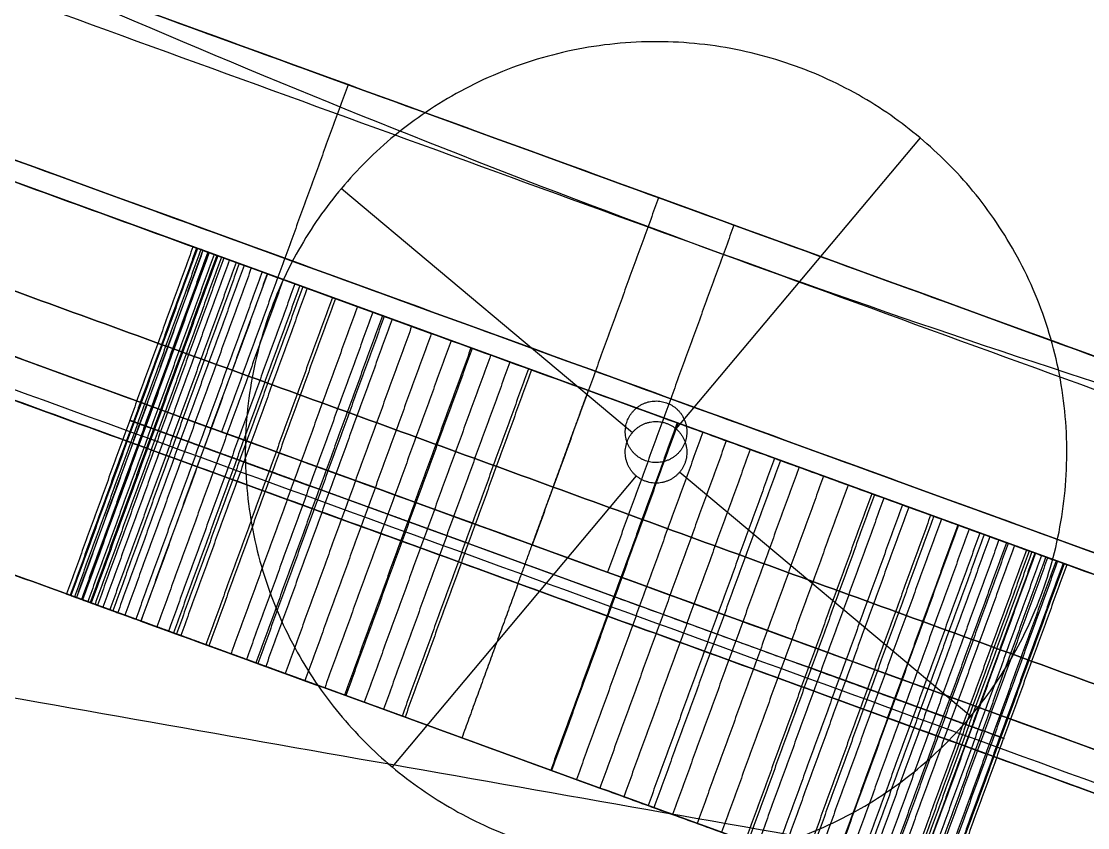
# Model space of a CAD drawing. Header units: millimetres. Extents: x -610 to 610, y -610 to 610.
# Drawn here: x -220.7 to -168.8, y -540.8 to -501.5 of the extents above; entities that cross this region are included whole.
import ezdxf

# ---------------------------------------------------------------- set-up
doc = ezdxf.new("R2010")
doc.units = ezdxf.units.MM
doc.layers.add('base', color=7, linetype='Continuous', true_color=0xffecbc)

msp = doc.modelspace()

# ---------------------------------------------------------------- linework, layer by layer
at = {"layer": 'base'}
for p, q in [((-87.926, -557.782, 106.313), (-298.294, -481.214, 106.313)), ((-79.799, -579.895, 106.313), (-318.734, -492.93, 106.313)), ((-176.957, -507.185, -13.034), (-188.848, -521.356, -13.034)), ((-176.957, -507.185, -31.034), (-188.848, -521.356, -31.034)), ((-191.932, -509.285, 244.966), (-191.932, -509.285, 200.827)), ((-191.932, -509.285, 41.798), (-191.932, -509.285, 0.966)), ((-205.133, -509.65, -13.034), (-190.962, -521.541, -13.034)), ((-205.133, -509.65, -31.034), (-190.962, -521.541, -31.034)), ((-193.11, -519.498, 26.998), (-193.11, -519.498, 125.45)), ((-193.11, -519.498, 176.879), (-193.11, -519.498, 185.627)), ((-190.777, -523.655, -13.034), (-202.668, -537.826, -13.034)), ((-190.777, -523.655, -31.034), (-202.668, -537.826, -31.034)), ((-188.663, -523.47, -13.034), (-174.492, -535.361, -13.034)), ((-188.663, -523.47, -31.034), (-174.492, -535.361, -31.034)), ((-198.088, -526.199, 244.966), (-198.088, -526.199, 200.827)), ((-198.088, -526.199, 41.798), (-198.088, -526.199, 0.966)), ((-195.086, -529.42, 200.827), (-195.086, -529.42, 185.627)), ((-195.086, -529.42, 26.998), (-195.086, -529.42, 11.798)), ((-199.266, -536.412, 11.798), (-199.266, -536.412, 125.45)), ((-199.266, -536.412, 176.879), (-199.266, -536.412, 200.827))]:
    msp.add_line(p, q, dxfattribs=at)
for centre, radius in [((0, 0, 249.466), 610), ((0, 0, 250.466), 610), ((0, 0, 243.455), 607.51), ((0, 0, 256.476), 607.51), ((0, 0, 240.966), 601.5), ((0, 0, 258.966), 601.5)]:
    msp.add_circle(centre, radius, dxfattribs=at)
at = {"layer": 'base', "extrusion": (0, 0, -1)}
for centre, radius in [((0, 0, 3.534), 610), ((0, 0, 4.534), 610), ((0, 0, -2.476), 607.51), ((0, 0, 10.545), 607.51), ((0, 0, -4.966), 601.5), ((0, 0, 13.034), 601.5)]:
    msp.add_circle(centre, radius, dxfattribs=at)
at = {"layer": 'base'}
for points, weights, degree, knots in [([(-495.198, -356.201, -4.034), (-851.399, 138.996, -4.034), (-356.201, 495.198, -4.034), (138.996, 851.399, -4.034), (495.198, 356.201, -4.034), (851.399, -138.996, -4.034), (356.201, -495.198, -4.034), (-138.996, -851.399, -4.034), (-495.198, -356.201, -4.034)], [1, 0.707106781187, 1, 0.707106781187, 1, 0.707106781187, 1, 0.707106781187, 1], 2, [0, 0, 0, 958.185759, 958.185759, 1916.371519, 1916.371519, 2874.557278, 2874.557278, 3832.743037, 3832.743037, 3832.743037]), ([(-610, 0, 249.966), (-610, -610, 249.966), (0, -610, 249.966), (610, -610, 249.966), (610, 0, 249.966), (610, 610, 249.966), (0, 610, 249.966), (-610, 610, 249.966), (-610, 0, 249.966)], [1, 0.707106781187, 1, 0.707106781187, 1, 0.707106781187, 1, 0.707106781187, 1], 2, [0, 0, 0, 958.185759, 958.185759, 1916.371519, 1916.371519, 2874.557278, 2874.557278, 3832.743037, 3832.743037, 3832.743037]), ([(32.649, -544.756, 240.966), (-510.363, -577.301, 240.966), (-544.649, -34.396, 240.966), (-578.935, 508.509, 240.966), (-36.142, 544.535, 240.966), (506.65, 580.562, 240.966), (544.417, 37.888, 240.966), (582.184, -504.785, 240.966), (39.634, -544.292, 240.966)], [1, 0.708239625255, 1, 0.708239625255, 1, 0.708239625255, 1, 0.708239625255, 1], 2, [654.018286, 654.018286, 654.018286, 1509.504571, 1509.504571, 2364.990855, 2364.990855, 3220.47714, 3220.47714, 4075.963425, 4075.963425, 4075.963425]), ([(32.649, -544.756, 244.966), (-510.363, -577.301, 244.966), (-544.649, -34.396, 244.966), (-578.935, 508.509, 244.966), (-36.142, 544.535, 244.966), (506.65, 580.562, 244.966), (544.417, 37.888, 244.966), (582.184, -504.785, 244.966), (39.634, -544.292, 244.966)], [1, 0.708239625255, 1, 0.708239625255, 1, 0.708239625255, 1, 0.708239625255, 1], 2, [654.018286, 654.018286, 654.018286, 1509.504571, 1509.504571, 2364.990855, 2364.990855, 3220.47714, 3220.47714, 4075.963425, 4075.963425, 4075.963425]), ([(32.649, -544.756, 242.966), (-510.363, -577.301, 242.966), (-544.649, -34.396, 242.966), (-578.935, 508.509, 242.966), (-36.142, 544.535, 242.966), (506.65, 580.562, 242.966), (544.417, 37.888, 242.966), (582.184, -504.785, 242.966), (39.634, -544.292, 242.966)], [1, 0.708239625255, 1, 0.708239625255, 1, 0.708239625255, 1, 0.708239625255, 1], 2, [654.018286, 654.018286, 654.018286, 1509.504571, 1509.504571, 2364.990855, 2364.990855, 3220.47714, 3220.47714, 4075.963425, 4075.963425, 4075.963425]), ([(-176.957, -507.185, -13.034), (-161.636, -520.04, -13.034), (-174.492, -535.361, -13.034), (-187.347, -550.682, -13.034), (-202.668, -537.826, -13.034), (-217.989, -524.971, -13.034), (-205.133, -509.65, -13.034), (-192.278, -494.329, -13.034), (-176.957, -507.185, -13.034)], [1, 0.707106781187, 1, 0.707106781187, 1, 0.707106781187, 1, 0.707106781187, 1], 2, [0, 0, 0, 31.415927, 31.415927, 62.831853, 62.831853, 94.24778, 94.24778, 125.663706, 125.663706, 125.663706]), ([(-176.957, -507.185, -31.034), (-161.636, -520.04, -31.034), (-174.492, -535.361, -31.034), (-187.347, -550.682, -31.034), (-202.668, -537.826, -31.034), (-217.989, -524.971, -31.034), (-205.133, -509.65, -31.034), (-192.278, -494.329, -31.034), (-176.957, -507.185, -31.034)], [1, 0.707106781187, 1, 0.707106781187, 1, 0.707106781187, 1, 0.707106781187, 1], 2, [0, 0, 0, 31.415927, 31.415927, 62.831853, 62.831853, 94.24778, 94.24778, 125.663706, 125.663706, 125.663706]), ([(-176.957, -507.185, -22.034), (-161.636, -520.04, -22.034), (-174.492, -535.361, -22.034), (-187.347, -550.682, -22.034), (-202.668, -537.826, -22.034), (-217.989, -524.971, -22.034), (-205.133, -509.65, -22.034), (-192.278, -494.329, -22.034), (-176.957, -507.185, -22.034)], [1, 0.707106781187, 1, 0.707106781187, 1, 0.707106781187, 1, 0.707106781187, 1], 2, [0, 0, 0, 31.415927, 31.415927, 62.831853, 62.831853, 94.24778, 94.24778, 125.663706, 125.663706, 125.663706]), ([(-195.879, -518.49, 123.544), (-195.927, -518.472, 123.529), (-195.975, -518.455, 123.514), (-196.023, -518.437, 123.5), (-196.322, -518.329, 123.412), (-196.624, -518.218, 123.34), (-196.929, -518.107, 123.284), (-197.239, -517.995, 123.226), (-197.552, -517.881, 123.185), (-197.866, -517.767, 123.159), (-198.185, -517.651, 123.132), (-198.505, -517.534, 123.122), (-198.825, -517.418, 123.128), (-199.147, -517.3, 123.134), (-199.47, -517.183, 123.155), (-199.791, -517.066, 123.192), (-200.114, -516.948, 123.228), (-200.436, -516.831, 123.28), (-200.755, -516.715, 123.345), (-201.077, -516.598, 123.411), (-201.397, -516.482, 123.491), (-201.713, -516.366, 123.584), (-202.033, -516.25, 123.678), (-202.35, -516.134, 123.786), (-202.663, -516.021, 123.905), (-202.981, -515.905, 124.027), (-203.294, -515.791, 124.162), (-203.602, -515.679, 124.308), (-204.234, -515.449, 124.608), (-204.844, -515.227, 124.959), (-205.428, -515.014, 125.354), (-206.034, -514.794, 125.764), (-206.611, -514.584, 126.222), (-207.154, -514.386, 126.721), (-207.72, -514.18, 127.243), (-208.248, -513.988, 127.81), (-208.734, -513.811, 128.416), (-209.24, -513.627, 129.048), (-209.699, -513.46, 129.723), (-210.106, -513.312, 130.432), (-210.53, -513.157, 131.173), (-210.898, -513.023, 131.951), (-211.205, -512.911, 132.754), (-211.365, -512.853, 133.171), (-211.508, -512.801, 133.595), (-211.635, -512.755, 134.025), (-211.765, -512.708, 134.466), (-211.879, -512.666, 134.912), (-211.975, -512.631, 135.363), (-212.176, -512.558, 136.305), (-212.303, -512.512, 137.264), (-212.36, -512.491, 138.227), (-212.435, -512.464, 139.47), (-211.93, -512.648, 140.593), (-210.973, -512.996, 141.31)], [1, 1, 1, 1, 1, 1, 1, 1, 1, 1, 1, 1, 1, 1, 1, 1, 1, 1, 1, 1, 1, 1, 1, 1, 1, 1, 1, 1, 1, 1, 1, 1, 1, 1, 1, 1, 1, 1, 1, 1, 1, 1, 1, 1, 1, 1, 1, 1, 1, 1, 1, 1, 0.915105733995, 0.915105733995, 1], 3, [-2362.55134, -2362.55134, -2362.55134, -2362.55134, -2362.391224, -2362.391224, -2362.391224, -2361.402612, -2361.402612, -2361.402612, -2360.398079, -2360.398079, -2360.398079, -2359.376892, -2359.376892, -2359.376892, -2358.346149, -2358.346149, -2358.346149, -2357.308945, -2357.308945, -2357.308945, -2356.261251, -2356.261251, -2356.261251, -2355.199976, -2355.199976, -2355.199976, -2354.122747, -2354.122747, -2354.122747, -2351.913383, -2351.913383, -2351.913383, -2349.621842, -2349.621842, -2349.621842, -2347.232754, -2347.232754, -2347.232754, -2344.740477, -2344.740477, -2344.740477, -2342.137522, -2342.137522, -2342.137522, -2340.786995, -2340.786995, -2340.786995, -2339.400182, -2339.400182, -2339.400182, -2336.503811, -2336.503811, -2336.503811, -2332.932579, -2332.932579, -2332.932579, -2332.932579]), ([(-188.403, -522.019, -13.034), (-187.89, -520.609, -13.034), (-189.299, -520.096, -13.034), (-190.709, -519.583, -13.034), (-191.222, -520.992, -13.034), (-191.735, -522.402, -13.034), (-190.326, -522.915, -13.034), (-188.916, -523.428, -13.034), (-188.403, -522.019, -13.034)], [1, 0.707106781187, 1, 0.707106781187, 1, 0.707106781187, 1, 0.707106781187, 1], 2, [3917.566039, 3917.566039, 3917.566039, 3919.922234, 3919.922234, 3922.278428, 3922.278428, 3924.634622, 3924.634622, 3926.990817, 3926.990817, 3926.990817]), ([(-188.403, -522.019, 0.966), (-187.89, -520.609, 0.966), (-189.299, -520.096, 0.966), (-190.709, -519.583, 0.966), (-191.222, -520.992, 0.966), (-191.735, -522.402, 0.966), (-190.326, -522.915, 0.966), (-188.916, -523.428, 0.966), (-188.403, -522.019, 0.966)], [1, 0.707106781187, 1, 0.707106781187, 1, 0.707106781187, 1, 0.707106781187, 1], 2, [3917.566039, 3917.566039, 3917.566039, 3919.922234, 3919.922234, 3922.278428, 3922.278428, 3924.634622, 3924.634622, 3926.990817, 3926.990817, 3926.990817]), ([(-188.403, -522.019, -4.034), (-187.89, -520.609, -4.034), (-189.299, -520.096, -4.034), (-190.709, -519.583, -4.034), (-191.222, -520.992, -4.034), (-191.735, -522.402, -4.034), (-190.326, -522.915, -4.034), (-188.916, -523.428, -4.034), (-188.403, -522.019, -4.034)], [1, 0.707106781187, 1, 0.707106781187, 1, 0.707106781187, 1, 0.707106781187, 1], 2, [3917.566039, 3917.566039, 3917.566039, 3919.922234, 3919.922234, 3922.278428, 3922.278428, 3924.634622, 3924.634622, 3926.990817, 3926.990817, 3926.990817]), ([(-198.957, -526.947, 123.544), (-199.005, -526.93, 123.529), (-199.053, -526.912, 123.514), (-199.101, -526.894, 123.5), (-199.4, -526.786, 123.412), (-199.703, -526.676, 123.34), (-200.008, -526.565, 123.284), (-200.318, -526.452, 123.226), (-200.63, -526.338, 123.185), (-200.944, -526.224, 123.159), (-201.263, -526.108, 123.132), (-201.583, -525.991, 123.122), (-201.903, -525.875, 123.128), (-202.226, -525.757, 123.134), (-202.548, -525.64, 123.155), (-202.869, -525.523, 123.192), (-203.192, -525.406, 123.228), (-203.514, -525.289, 123.28), (-203.833, -525.172, 123.345), (-204.155, -525.055, 123.411), (-204.475, -524.939, 123.491), (-204.791, -524.824, 123.584), (-205.112, -524.707, 123.678), (-205.428, -524.592, 123.786), (-205.741, -524.478, 123.905), (-206.059, -524.362, 124.027), (-206.372, -524.248, 124.162), (-206.68, -524.136, 124.308), (-207.312, -523.906, 124.608), (-207.922, -523.684, 124.959), (-208.507, -523.471, 125.354), (-209.112, -523.251, 125.764), (-209.689, -523.041, 126.222), (-210.232, -522.843, 126.721), (-210.798, -522.637, 127.243), (-211.326, -522.445, 127.81), (-211.812, -522.268, 128.416), (-212.318, -522.084, 129.048), (-212.777, -521.917, 129.723), (-213.184, -521.769, 130.432), (-213.609, -521.614, 131.173), (-213.976, -521.48, 131.951), (-214.284, -521.369, 132.754), (-214.443, -521.311, 133.171), (-214.586, -521.258, 133.595), (-214.713, -521.212, 134.025), (-214.844, -521.165, 134.466), (-214.957, -521.124, 134.912), (-215.053, -521.089, 135.363), (-215.254, -521.015, 136.305), (-215.381, -520.969, 137.264), (-215.439, -520.948, 138.227), (-215.513, -520.921, 139.47), (-215.008, -521.105, 140.593), (-214.052, -521.453, 141.31)], [1, 1, 1, 1, 1, 1, 1, 1, 1, 1, 1, 1, 1, 1, 1, 1, 1, 1, 1, 1, 1, 1, 1, 1, 1, 1, 1, 1, 1, 1, 1, 1, 1, 1, 1, 1, 1, 1, 1, 1, 1, 1, 1, 1, 1, 1, 1, 1, 1, 1, 1, 1, 0.915105733995, 0.915105733995, 1], 3, [-2362.55134, -2362.55134, -2362.55134, -2362.55134, -2362.391224, -2362.391224, -2362.391224, -2361.402612, -2361.402612, -2361.402612, -2360.398079, -2360.398079, -2360.398079, -2359.376892, -2359.376892, -2359.376892, -2358.346149, -2358.346149, -2358.346149, -2357.308945, -2357.308945, -2357.308945, -2356.261251, -2356.261251, -2356.261251, -2355.199976, -2355.199976, -2355.199976, -2354.122747, -2354.122747, -2354.122747, -2351.913383, -2351.913383, -2351.913383, -2349.621842, -2349.621842, -2349.621842, -2347.232754, -2347.232754, -2347.232754, -2344.740477, -2344.740477, -2344.740477, -2342.137522, -2342.137522, -2342.137522, -2340.786995, -2340.786995, -2340.786995, -2339.400182, -2339.400182, -2339.400182, -2336.503811, -2336.503811, -2336.503811, -2332.932579, -2332.932579, -2332.932579, -2332.932579]), ([(-188.848, -521.356, -13.034), (-189.997, -520.392, -13.034), (-190.962, -521.541, -13.034), (-191.926, -522.69, -13.034), (-190.777, -523.655, -13.034), (-189.628, -524.619, -13.034), (-188.663, -523.47, -13.034), (-187.699, -522.321, -13.034), (-188.848, -521.356, -13.034)], [1, 0.707106781187, 1, 0.707106781187, 1, 0.707106781187, 1, 0.707106781187, 1], 2, [125.663706, 125.663706, 125.663706, 128.019901, 128.019901, 130.376095, 130.376095, 132.73229, 132.73229, 135.088484, 135.088484, 135.088484]), ([(-188.848, -521.356, -31.034), (-189.997, -520.392, -31.034), (-190.962, -521.541, -31.034), (-191.926, -522.69, -31.034), (-190.777, -523.655, -31.034), (-189.628, -524.619, -31.034), (-188.663, -523.47, -31.034), (-187.699, -522.321, -31.034), (-188.848, -521.356, -31.034)], [1, 0.707106781187, 1, 0.707106781187, 1, 0.707106781187, 1, 0.707106781187, 1], 2, [125.663706, 125.663706, 125.663706, 128.019901, 128.019901, 130.376095, 130.376095, 132.73229, 132.73229, 135.088484, 135.088484, 135.088484]), ([(-188.848, -521.356, -22.034), (-189.997, -520.392, -22.034), (-190.962, -521.541, -22.034), (-191.926, -522.69, -22.034), (-190.777, -523.655, -22.034), (-189.628, -524.619, -22.034), (-188.663, -523.47, -22.034), (-187.699, -522.321, -22.034), (-188.848, -521.356, -22.034)], [1, 0.707106781187, 1, 0.707106781187, 1, 0.707106781187, 1, 0.707106781187, 1], 2, [125.663706, 125.663706, 125.663706, 128.019901, 128.019901, 130.376095, 130.376095, 132.73229, 132.73229, 135.088484, 135.088484, 135.088484]), ([(-202.035, -535.404, 123.544), (-202.083, -535.387, 123.529), (-202.131, -535.369, 123.514), (-202.18, -535.352, 123.5), (-202.478, -535.243, 123.412), (-202.781, -535.133, 123.34), (-203.086, -535.022, 123.284), (-203.396, -534.909, 123.226), (-203.708, -534.795, 123.185), (-204.022, -534.681, 123.159), (-204.341, -534.565, 123.132), (-204.661, -534.449, 123.122), (-204.981, -534.332, 123.128), (-205.304, -534.215, 123.134), (-205.626, -534.097, 123.155), (-205.947, -533.98, 123.192), (-206.27, -533.863, 123.228), (-206.592, -533.746, 123.28), (-206.911, -533.63, 123.345), (-207.233, -533.512, 123.411), (-207.553, -533.396, 123.491), (-207.869, -533.281, 123.584), (-208.19, -533.164, 123.678), (-208.507, -533.049, 123.786), (-208.819, -532.935, 123.905), (-209.137, -532.819, 124.027), (-209.45, -532.706, 124.162), (-209.758, -532.593, 124.308), (-210.39, -532.363, 124.608), (-211.001, -532.141, 124.959), (-211.585, -531.929, 125.354), (-212.19, -531.708, 125.764), (-212.768, -531.498, 126.222), (-213.31, -531.3, 126.721), (-213.876, -531.095, 127.243), (-214.405, -530.902, 127.81), (-214.89, -530.726, 128.416), (-215.396, -530.541, 129.048), (-215.855, -530.374, 129.723), (-216.262, -530.226, 130.432), (-216.687, -530.072, 131.173), (-217.054, -529.938, 131.951), (-217.362, -529.826, 132.754), (-217.521, -529.768, 133.171), (-217.664, -529.716, 133.595), (-217.791, -529.67, 134.025), (-217.922, -529.622, 134.466), (-218.035, -529.581, 134.912), (-218.131, -529.546, 135.363), (-218.332, -529.473, 136.305), (-218.459, -529.426, 137.264), (-218.517, -529.405, 138.227), (-218.591, -529.378, 139.47), (-218.086, -529.562, 140.593), (-217.13, -529.91, 141.31)], [1, 1, 1, 1, 1, 1, 1, 1, 1, 1, 1, 1, 1, 1, 1, 1, 1, 1, 1, 1, 1, 1, 1, 1, 1, 1, 1, 1, 1, 1, 1, 1, 1, 1, 1, 1, 1, 1, 1, 1, 1, 1, 1, 1, 1, 1, 1, 1, 1, 1, 1, 1, 0.915105733995, 0.915105733995, 1], 3, [-2362.55134, -2362.55134, -2362.55134, -2362.55134, -2362.391224, -2362.391224, -2362.391224, -2361.402612, -2361.402612, -2361.402612, -2360.398079, -2360.398079, -2360.398079, -2359.376892, -2359.376892, -2359.376892, -2358.346149, -2358.346149, -2358.346149, -2357.308945, -2357.308945, -2357.308945, -2356.261251, -2356.261251, -2356.261251, -2355.199976, -2355.199976, -2355.199976, -2354.122747, -2354.122747, -2354.122747, -2351.913383, -2351.913383, -2351.913383, -2349.621842, -2349.621842, -2349.621842, -2347.232754, -2347.232754, -2347.232754, -2344.740477, -2344.740477, -2344.740477, -2342.137522, -2342.137522, -2342.137522, -2340.786995, -2340.786995, -2340.786995, -2339.400182, -2339.400182, -2339.400182, -2336.503811, -2336.503811, -2336.503811, -2332.932579, -2332.932579, -2332.932579, -2332.932579])]:
    msp.add_rational_spline(points, weights, degree=degree, knots=knots, dxfattribs=at)
for points, degree in [([(-20.662, -571.622, 244.966), (-204.811, -504.597, 244.966), (-388.959, -437.573, 244.966)], 2), ([(-373.304, -444.886, 4.966), (-186.652, -512.822, 4.966), (0, -580.758, 4.966)], 2), ([(-373.304, -444.886, 0.966), (-186.652, -512.822, 0.966), (0, -580.758, 0.966)], 2), ([(-373.304, -444.886, 2.966), (-186.652, -512.822, 2.966), (0, -580.758, 2.966)], 2), ([(-23.74, -580.079, 244.966), (-207.889, -513.054, 244.966), (-392.037, -446.03, 244.966)], 2), ([(-363.201, -446.948, 0.966), (-186.021, -511.436, 0.966), (-8.84, -575.925, 0.966)], 2), ([(-26.819, -588.536, 244.966), (-210.967, -521.512, 244.966), (-395.115, -454.487, 244.966)], 2), ([(-366.279, -455.405, 0.966), (-189.099, -519.893, 0.966), (-11.918, -584.382, 0.966)], 2), ([(-2.052, -599.166, 4.966), (-192.808, -529.736, 4.966), (-383.564, -460.307, 4.966)], 2), ([(-2.052, -599.166, 0.966), (-192.808, -529.736, 0.966), (-383.564, -460.307, 0.966)], 2), ([(-2.052, -599.166, 2.966), (-192.808, -529.736, 2.966), (-383.564, -460.307, 2.966)], 2), ([(-369.357, -463.862, 0.966), (-192.177, -528.351, 0.966), (-14.996, -592.839, 0.966)], 2), ([(-87.607, -547.256, 41.798), (-155.662, -522.486, 41.798), (-223.717, -497.716, 41.798), (-291.773, -472.946, 41.798)], 3), ([(-291.773, -472.946, 200.827), (-223.717, -497.716, 200.827), (-155.662, -522.486, 200.827), (-87.607, -547.256, 200.827)], 3), ([(-90.685, -555.713, 41.798), (-158.74, -530.943, 41.798), (-226.796, -506.173, 41.798), (-294.851, -481.403, 41.798)], 3), ([(-294.851, -481.403, 200.827), (-226.796, -506.173, 200.827), (-158.74, -530.943, 200.827), (-90.685, -555.713, 200.827)], 3), ([(-292.844, -483.198, 26.998), (-193.11, -519.498, 26.998), (-93.376, -555.798, 26.998)], 2), ([(-93.376, -555.798, 185.627), (-193.11, -519.498, 185.627), (-292.844, -483.198, 185.627)], 2), ([(-310.359, -487.464, 200.827), (-196.53, -528.895, 200.827), (-82.701, -570.325, 200.827)], 2), ([(-82.701, -570.325, 11.798), (-196.53, -528.895, 11.798), (-310.359, -487.464, 11.798)], 2), ([(-294.554, -487.896, 26.998), (-194.82, -524.196, 26.998), (-95.086, -560.496, 26.998)], 2), ([(-95.086, -560.496, 185.627), (-194.82, -524.196, 185.627), (-294.554, -487.896, 185.627)], 2), ([(-93.763, -564.17, 41.798), (-161.818, -539.4, 41.798), (-229.874, -514.63, 41.798), (-297.929, -489.86, 41.798)], 3), ([(-297.929, -489.86, 200.827), (-229.874, -514.63, 200.827), (-161.818, -539.4, 200.827), (-93.763, -564.17, 200.827)], 3), ([(-296.264, -492.594, 26.998), (-196.53, -528.895, 26.998), (-96.796, -565.195, 26.998)], 2), ([(-96.796, -565.195, 185.627), (-196.53, -528.895, 185.627), (-296.264, -492.594, 185.627)], 2), ([(-85.437, -577.843, 200.827), (-199.266, -536.412, 200.827), (-313.095, -494.982, 200.827)], 2), ([(-313.095, -494.982, 11.798), (-199.266, -536.412, 11.798), (-85.437, -577.843, 11.798)], 2), ([(-204.811, -504.597, 244.966), (-207.889, -513.054, 244.966), (-210.967, -521.512, 244.966)], 2), ([(-176.957, -507.185, -13.034), (-176.957, -507.185, -22.034), (-176.957, -507.185, -31.034)], 2), ([(-205.133, -509.65, -13.034), (-205.133, -509.65, -22.034), (-205.133, -509.65, -31.034)], 2), ([(-189.69, -510.101, 41.798), (-192.768, -518.558, 41.798), (-195.846, -527.015, 41.798)], 2), ([(-189.69, -510.101, 200.827), (-192.768, -518.558, 200.827), (-195.846, -527.015, 200.827)], 2), ([(-186.021, -511.436, 0.966), (-189.099, -519.893, 0.966), (-192.177, -528.351, 0.966)], 2), ([(-212.36, -512.491, 138.227), (-215.439, -520.948, 138.227), (-218.517, -529.405, 138.227)], 2), ([(-212.183, -512.556, 158.005), (-215.261, -521.013, 158.005), (-218.339, -529.47, 158.005)], 2), ([(-212.172, -512.56, 157.474), (-215.25, -521.017, 157.474), (-218.328, -529.474, 157.474)], 2), ([(-212.158, -512.565, 159.074), (-215.236, -521.022, 159.074), (-218.314, -529.479, 159.074)], 2), ([(-212.144, -512.57, 156.939), (-215.222, -521.027, 156.939), (-218.3, -529.484, 156.939)], 2), ([(-211.975, -512.631, 135.363), (-215.053, -521.089, 135.363), (-218.131, -529.546, 135.363)], 2), ([(-211.881, -512.665, 161.253), (-214.959, -521.123, 161.253), (-218.038, -529.58, 161.253)], 2), ([(-211.873, -512.669, 154.928), (-214.951, -521.126, 154.928), (-218.029, -529.583, 154.928)], 2), ([(-211.635, -512.755, 134.025), (-214.713, -521.212, 134.025), (-217.791, -529.67, 134.025)], 2), ([(-211.608, -512.765, 162.351), (-214.686, -521.222, 162.351), (-217.764, -529.679, 162.351)], 2), ([(-211.578, -512.776, 153.785), (-214.656, -521.233, 153.785), (-217.734, -529.69, 153.785)], 2), ([(-211.328, -512.867, 163.185), (-214.406, -521.324, 163.185), (-217.484, -529.781, 163.185)], 2), ([(-211.205, -512.911, 132.754), (-214.284, -521.369, 132.754), (-217.362, -529.826, 132.754)], 2), ([(-211.156, -512.929, 152.64), (-214.234, -521.387, 152.64), (-217.313, -529.844, 152.64)], 2), ([(-186.652, -512.822, 4.966), (-186.652, -512.822, 2.966), (-186.652, -512.822, 0.966)], 2), ([(-210.973, -512.996, 141.31), (-214.052, -521.453, 141.31), (-217.13, -529.91, 141.31)], 2), ([(-210.856, -513.039, 164.261), (-213.934, -521.496, 164.261), (-217.013, -529.953, 164.261)], 2), ([(-210.59, -513.135, 151.514), (-213.668, -521.593, 151.514), (-216.746, -530.05, 151.514)], 2), ([(-210.256, -513.257, 165.303), (-213.334, -521.714, 165.303), (-216.412, -530.171, 165.303)], 2), ([(-210.106, -513.312, 130.432), (-213.184, -521.769, 130.432), (-216.262, -530.226, 130.432)], 2), ([(-209.869, -513.398, 150.435), (-212.947, -521.855, 150.435), (-216.025, -530.312, 150.435)], 2), ([(-210.973, -512.996, 141.31), (-208.331, -513.958, 142.934), (-205.688, -514.919, 144.558), (-203.046, -515.881, 146.181)], 3), ([(-209.52, -513.525, 166.285), (-212.599, -521.982, 166.285), (-215.677, -530.439, 166.285)], 2), ([(-208.99, -513.718, 149.435), (-212.069, -522.175, 149.435), (-215.147, -530.632, 149.435)], 2), ([(-208.742, -513.808, 167.097), (-211.82, -522.265, 167.097), (-214.898, -530.723, 167.097)], 2), ([(-208.734, -513.811, 128.416), (-211.812, -522.268, 128.416), (-214.89, -530.726, 128.416)], 2), ([(-208.742, -513.808, 167.097), (-202.09, -516.229, 171.26), (-195.438, -518.65, 175.422), (-188.785, -521.072, 179.585)], 3), ([(-207.963, -514.092, 148.539), (-211.041, -522.549, 148.539), (-214.119, -531.006, 148.539)], 2), ([(-207.397, -514.298, 148.138), (-210.475, -522.755, 148.138), (-213.553, -531.212, 148.138)], 2), ([(-207.154, -514.386, 126.721), (-210.232, -522.843, 126.721), (-213.31, -531.3, 126.721)], 2), ([(-207.01, -514.439, 143.746), (-210.088, -522.896, 143.746), (-213.166, -531.353, 143.746)], 2), ([(-206.799, -514.515, 147.768), (-209.877, -522.973, 147.768), (-212.955, -531.43, 147.768)], 2), ([(-205.574, -514.961, 147.148), (-208.653, -523.418, 147.148), (-211.731, -531.875, 147.148)], 2), ([(-205.428, -515.014, 125.354), (-208.507, -523.471, 125.354), (-211.585, -531.929, 125.354)], 2), ([(-204.351, -515.406, 146.646), (-207.429, -523.863, 146.646), (-210.508, -532.321, 146.646)], 2), ([(-203.602, -515.679, 124.308), (-206.68, -524.136, 124.308), (-209.758, -532.593, 124.308)], 2), ([(-203.137, -515.848, 146.212), (-206.215, -524.305, 146.212), (-209.293, -532.763, 146.212)], 2), ([(-203.046, -515.881, 146.181), (-206.124, -524.339, 146.181), (-209.202, -532.796, 146.181)], 2), ([(-202.663, -516.021, 123.905), (-205.741, -524.478, 123.905), (-208.819, -532.935, 123.905)], 2), ([(-201.713, -516.366, 123.584), (-204.791, -524.824, 123.584), (-207.869, -533.281, 123.584)], 2), ([(-200.755, -516.715, 123.345), (-203.833, -525.172, 123.345), (-206.911, -533.63, 123.345)], 2), ([(-199.791, -517.066, 123.192), (-202.869, -525.523, 123.192), (-205.947, -533.98, 123.192)], 2), ([(-198.825, -517.418, 123.128), (-201.903, -525.875, 123.128), (-204.981, -534.332, 123.128)], 2), ([(-198.764, -517.44, 173.341), (-201.842, -525.897, 173.341), (-204.92, -534.354, 173.341)], 2), ([(-197.866, -517.767, 123.159), (-200.944, -526.224, 123.159), (-204.022, -534.681, 123.159)], 2), ([(-196.929, -518.107, 123.284), (-200.008, -526.565, 123.284), (-203.086, -535.022, 123.284)], 2), ([(-196.023, -518.437, 123.5), (-199.101, -526.894, 123.5), (-202.18, -535.352, 123.5)], 2), ([(-195.879, -518.49, 123.544), (-198.957, -526.947, 123.544), (-202.035, -535.404, 123.544)], 2), ([(-171.646, -527.31, 140.228), (-179.723, -524.37, 134.666), (-187.801, -521.43, 129.105), (-195.879, -518.49, 123.544)], 3), ([(-196.53, -528.895, 26.998), (-194.82, -524.196, 26.998), (-193.11, -519.498, 26.998)], 2), ([(-196.53, -528.895, 185.627), (-194.82, -524.196, 185.627), (-193.11, -519.498, 185.627)], 2), ([(-189.299, -520.096, 0.966), (-189.299, -520.096, -6.034), (-189.299, -520.096, -13.034)], 2), ([(-297.979, -520.904, 240.966), (-98.065, -556.154, 240.966), (101.849, -591.404, 240.966)], 2), ([(-297.979, -520.904, 244.966), (-98.065, -556.154, 244.966), (101.849, -591.404, 244.966)], 2), ([(-297.979, -520.904, 242.966), (-98.065, -556.154, 242.966), (101.849, -591.404, 242.966)], 2), ([(-188.785, -521.072, 179.585), (-191.864, -529.529, 179.585), (-194.942, -537.986, 179.585)], 2), ([(-188.743, -521.087, 179.607), (-191.821, -529.544, 179.607), (-194.899, -538.002, 179.607)], 2), ([(-191.222, -520.992, 0.966), (-191.222, -520.992, -6.034), (-191.222, -520.992, -13.034)], 2), ([(-214.052, -521.453, 141.31), (-211.409, -522.415, 142.934), (-208.766, -523.377, 144.558), (-206.124, -524.339, 146.181)], 3), ([(-187.534, -521.527, 180.163), (-190.613, -529.984, 180.163), (-193.691, -538.441, 180.163)], 2), ([(-190.962, -521.541, -13.034), (-190.962, -521.541, -22.034), (-190.962, -521.541, -31.034)], 2), ([(-188.848, -521.356, -13.034), (-188.848, -521.356, -22.034), (-188.848, -521.356, -31.034)], 2), ([(-211.82, -522.265, 167.097), (-205.168, -524.687, 171.26), (-198.516, -527.108, 175.422), (-191.864, -529.529, 179.585)], 3), ([(-186.394, -521.942, 180.556), (-189.472, -530.399, 180.556), (-192.55, -538.857, 180.556)], 2), ([(-188.403, -522.019, 0.966), (-188.403, -522.019, -6.034), (-188.403, -522.019, -13.034)], 2), ([(-185.228, -522.366, 180.846), (-188.307, -530.824, 180.846), (-191.385, -539.281, 180.846)], 2), ([(-184.045, -522.797, 181.041), (-187.124, -531.254, 181.041), (-190.202, -539.711, 181.041)], 2), ([(-190.326, -522.915, 0.966), (-190.326, -522.915, -6.034), (-190.326, -522.915, -13.034)], 2), ([(-183.762, -522.9, 131.886), (-186.84, -531.357, 131.886), (-189.919, -539.814, 131.886)], 2), ([(-182.852, -523.231, 181.144), (-185.931, -531.688, 181.144), (-189.009, -540.146, 181.144)], 2), ([(-190.777, -523.655, -13.034), (-190.777, -523.655, -22.034), (-190.777, -523.655, -31.034)], 2), ([(-188.663, -523.47, -13.034), (-188.663, -523.47, -22.034), (-188.663, -523.47, -31.034)], 2), ([(-181.657, -523.666, 181.153), (-184.735, -532.123, 181.153), (-187.813, -540.581, 181.153)], 2), ([(-180.466, -524.1, 181.067), (-183.544, -532.557, 181.067), (-186.623, -541.014, 181.067)], 2), ([(-179.311, -524.52, 180.884), (-182.389, -532.977, 180.884), (-185.467, -541.434, 180.884)], 2), ([(-179.18, -524.568, 162.416), (-182.258, -533.025, 162.416), (-185.336, -541.482, 162.416)], 2), ([(-179.18, -524.568, 162.416), (-182.258, -533.025, 162.416), (-185.336, -541.482, 162.416)], 2), ([(-178.72, -524.735, 180.748), (-181.798, -533.192, 180.748), (-184.876, -541.65, 180.748)], 2), ([(-172.665, -526.939, 166.419), (-174.837, -526.149, 165.085), (-177.008, -525.358, 163.75), (-179.18, -524.568, 162.416)], 3), ([(-177.816, -525.064, 161.798), (-180.895, -533.521, 161.798), (-183.973, -541.978, 161.798)], 2), ([(-177.512, -525.175, 180.361), (-180.59, -533.632, 180.361), (-183.669, -542.089, 180.361)], 2), ([(-176.444, -525.564, 161.038), (-179.522, -534.021, 161.038), (-182.6, -542.478, 161.038)], 2), ([(-176.297, -525.617, 179.78), (-179.375, -534.074, 179.78), (-182.453, -542.532, 179.78)], 2), ([(-175.923, -525.753, 164.417), (-179.001, -534.211, 164.417), (-182.079, -542.668, 164.417)], 2), ([(-175.122, -526.045, 178.972), (-178.2, -534.502, 178.972), (-181.278, -542.959, 178.972)], 2), ([(-175.094, -526.055, 160.088), (-178.173, -534.512, 160.088), (-181.251, -542.969, 160.088)], 2), ([(-174.567, -526.247, 178.477), (-177.646, -534.704, 178.477), (-180.724, -543.161, 178.477)], 2), ([(-174.045, -526.437, 177.925), (-177.123, -534.894, 177.925), (-180.201, -543.351, 177.925)], 2), ([(-174.724, -535.767, 140.228), (-182.802, -532.827, 134.666), (-190.879, -529.887, 129.105), (-198.957, -526.947, 123.544)], 3), ([(-173.838, -526.512, 158.931), (-176.916, -534.969, 158.931), (-179.994, -543.427, 158.931)], 2), ([(-173.561, -526.613, 177.318), (-176.639, -535.07, 177.318), (-179.717, -543.527, 177.318)], 2), ([(-173.118, -526.774, 176.662), (-176.197, -535.231, 176.662), (-179.275, -543.688, 176.662)], 2), ([(-172.753, -526.907, 157.626), (-175.831, -535.364, 157.626), (-178.909, -543.821, 157.626)], 2), ([(-172.665, -526.939, 166.419), (-175.743, -535.396, 166.419), (-178.822, -543.853, 166.419)], 2), ([(-172.364, -527.049, 175.215), (-175.442, -535.506, 175.215), (-178.52, -543.963, 175.215)], 2), ([(-171.778, -527.262, 173.604), (-174.856, -535.719, 173.604), (-177.934, -544.176, 173.604)], 2), ([(-171.646, -527.31, 140.228), (-174.724, -535.767, 140.228), (-177.802, -544.224, 140.228)], 2), ([(-171.514, -527.358, 155.586), (-174.592, -535.815, 155.586), (-177.67, -544.272, 155.586)], 2), ([(-171.367, -527.411, 167.885), (-174.446, -535.868, 167.885), (-177.524, -544.326, 167.885)], 2), ([(-171.343, -527.42, 171.829), (-174.421, -535.877, 171.829), (-177.499, -544.335, 171.829)], 2), ([(-171.045, -527.529, 169.87), (-174.123, -535.986, 169.87), (-177.201, -544.443, 169.87)], 2), ([(-170.843, -527.602, 154.039), (-173.921, -536.059, 154.039), (-176.999, -544.517, 154.039)], 2), ([(-170.748, -527.637, 142.305), (-173.826, -536.094, 142.305), (-176.904, -544.551, 142.305)], 2), ([(-170.335, -527.787, 152.42), (-173.414, -536.244, 152.42), (-176.492, -544.701, 152.42)], 2), ([(-170.263, -527.813, 143.957), (-173.341, -536.271, 143.957), (-176.419, -544.728, 143.957)], 2), ([(-169.993, -527.912, 150.755), (-173.071, -536.369, 150.755), (-176.149, -544.826, 150.755)], 2), ([(-169.946, -527.928, 145.65), (-173.025, -536.386, 145.65), (-176.103, -544.843, 145.65)], 2), ([(-169.814, -527.977, 149.065), (-172.892, -536.434, 149.065), (-175.971, -544.891, 149.065)], 2), ([(-196.53, -528.895, 200.827), (-197.898, -532.653, 200.827), (-199.266, -536.412, 200.827)], 2), ([(-196.53, -528.895, 11.798), (-197.898, -532.653, 11.798), (-199.266, -536.412, 11.798)], 2), ([(-217.13, -529.91, 141.31), (-214.487, -530.872, 142.934), (-211.845, -531.834, 144.558), (-209.202, -532.796, 146.181)], 3), ([(-192.808, -529.736, 4.966), (-192.808, -529.736, 2.966), (-192.808, -529.736, 0.966)], 2), ([(-214.898, -530.723, 167.097), (-208.246, -533.144, 171.26), (-201.594, -535.565, 175.422), (-194.942, -537.986, 179.585)], 3), ([(-175.743, -535.396, 166.419), (-177.915, -534.606, 165.085), (-180.087, -533.815, 163.75), (-182.258, -533.025, 162.416)], 3), ([(-177.802, -544.224, 140.228), (-185.88, -541.284, 134.666), (-193.957, -538.344, 129.105), (-202.035, -535.404, 123.544)], 3), ([(-174.492, -535.361, -13.034), (-174.492, -535.361, -22.034), (-174.492, -535.361, -31.034)], 2), ([(-202.668, -537.826, -13.034), (-202.668, -537.826, -22.034), (-202.668, -537.826, -31.034)], 2)]:
    msp.add_open_spline(points, degree=degree, dxfattribs=at)
for points, knots in [([(-203.046, -515.881, 146.181), (-203.076, -515.87, 146.192), (-203.107, -515.859, 146.202), (-203.137, -515.848, 146.212), (-203.543, -515.7, 146.352), (-203.949, -515.553, 146.495), (-204.351, -515.406, 146.646), (-204.763, -515.256, 146.802), (-205.172, -515.107, 146.967), (-205.574, -514.961, 147.148), (-205.991, -514.809, 147.335), (-206.401, -514.66, 147.539), (-206.799, -514.515, 147.768), (-207.002, -514.441, 147.885), (-207.201, -514.369, 148.008), (-207.397, -514.298, 148.138), (-207.59, -514.227, 148.265), (-207.778, -514.159, 148.399), (-207.963, -514.092, 148.539), (-208.323, -513.96, 148.814), (-208.667, -513.835, 149.112), (-208.99, -513.718, 149.435), (-209.304, -513.604, 149.747), (-209.597, -513.497, 150.081), (-209.869, -513.398, 150.435), (-210.131, -513.303, 150.777), (-210.372, -513.215, 151.138), (-210.59, -513.135, 151.514), (-210.8, -513.059, 151.876), (-210.989, -512.99, 152.253), (-211.156, -512.929, 152.64), (-211.317, -512.871, 153.012), (-211.457, -512.82, 153.395), (-211.578, -512.776, 153.785), (-211.694, -512.734, 154.16), (-211.792, -512.698, 154.542), (-211.873, -512.669, 154.928), (-212.011, -512.618, 155.59), (-212.099, -512.586, 156.263), (-212.144, -512.57, 156.939), (-212.156, -512.565, 157.117), (-212.165, -512.562, 157.295), (-212.172, -512.56, 157.474), (-212.178, -512.557, 157.651), (-212.182, -512.556, 157.828), (-212.183, -512.556, 158.005), (-212.185, -512.555, 158.362), (-212.177, -512.558, 158.718), (-212.158, -512.565, 159.074), (-212.117, -512.58, 159.806), (-212.028, -512.612, 160.536), (-211.881, -512.665, 161.253), (-211.806, -512.693, 161.623), (-211.715, -512.726, 161.99), (-211.608, -512.765, 162.351), (-211.524, -512.795, 162.632), (-211.431, -512.829, 162.911), (-211.328, -512.867, 163.185), (-211.189, -512.917, 163.552), (-211.032, -512.975, 163.912), (-210.856, -513.039, 164.261), (-210.676, -513.104, 164.621), (-210.475, -513.177, 164.969), (-210.256, -513.257, 165.303), (-210.031, -513.339, 165.646), (-209.785, -513.428, 165.974), (-209.52, -513.525, 166.285), (-209.276, -513.614, 166.571), (-209.016, -513.708, 166.843), (-208.742, -513.808, 167.097)], [-2323.190945, -2323.190945, -2323.190945, -2323.190945, -2323.088899, -2323.088899, -2323.088899, -2321.725779, -2321.725779, -2321.725779, -2320.33073, -2320.33073, -2320.33073, -2318.887038, -2318.887038, -2318.887038, -2318.150728, -2318.150728, -2318.150728, -2317.426671, -2317.426671, -2317.426671, -2316.012668, -2316.012668, -2316.012668, -2314.642625, -2314.642625, -2314.642625, -2313.31762, -2313.31762, -2313.31762, -2312.039649, -2312.039649, -2312.039649, -2310.809444, -2310.809444, -2310.809444, -2309.623081, -2309.623081, -2309.623081, -2307.589505, -2307.589505, -2307.589505, -2307.054233, -2307.054233, -2307.054233, -2306.5224, -2306.5224, -2306.5224, -2305.453222, -2305.453222, -2305.453222, -2303.252371, -2303.252371, -2303.252371, -2302.116116, -2302.116116, -2302.116116, -2301.230554, -2301.230554, -2301.230554, -2300.041962, -2300.041962, -2300.041962, -2298.819823, -2298.819823, -2298.819823, -2297.563057, -2297.563057, -2297.563057, -2296.401859, -2296.401859, -2296.401859, -2296.401859]), ([(-206.124, -524.339, 146.181), (-206.154, -524.327, 146.192), (-206.185, -524.316, 146.202), (-206.215, -524.305, 146.212), (-206.622, -524.157, 146.352), (-207.027, -524.01, 146.495), (-207.429, -523.863, 146.646), (-207.841, -523.713, 146.802), (-208.25, -523.565, 146.967), (-208.653, -523.418, 147.148), (-209.069, -523.267, 147.335), (-209.479, -523.117, 147.539), (-209.877, -522.973, 147.768), (-210.08, -522.899, 147.885), (-210.28, -522.826, 148.008), (-210.475, -522.755, 148.138), (-210.668, -522.685, 148.265), (-210.857, -522.616, 148.399), (-211.041, -522.549, 148.539), (-211.401, -522.418, 148.814), (-211.745, -522.293, 149.112), (-212.069, -522.175, 149.435), (-212.382, -522.061, 149.747), (-212.676, -521.954, 150.081), (-212.947, -521.855, 150.435), (-213.209, -521.76, 150.777), (-213.45, -521.672, 151.138), (-213.668, -521.593, 151.514), (-213.879, -521.516, 151.876), (-214.067, -521.447, 152.253), (-214.234, -521.387, 152.64), (-214.395, -521.328, 153.012), (-214.535, -521.277, 153.395), (-214.656, -521.233, 153.785), (-214.772, -521.191, 154.16), (-214.87, -521.155, 154.542), (-214.951, -521.126, 154.928), (-215.089, -521.076, 155.59), (-215.177, -521.044, 156.263), (-215.222, -521.027, 156.939), (-215.234, -521.023, 157.117), (-215.243, -521.019, 157.295), (-215.25, -521.017, 157.474), (-215.256, -521.015, 157.651), (-215.26, -521.013, 157.828), (-215.261, -521.013, 158.005), (-215.264, -521.012, 158.362), (-215.255, -521.015, 158.718), (-215.236, -521.022, 159.074), (-215.195, -521.037, 159.806), (-215.106, -521.069, 160.536), (-214.959, -521.123, 161.253), (-214.884, -521.15, 161.623), (-214.793, -521.183, 161.99), (-214.686, -521.222, 162.351), (-214.603, -521.253, 162.632), (-214.509, -521.286, 162.911), (-214.406, -521.324, 163.185), (-214.267, -521.375, 163.552), (-214.11, -521.432, 163.912), (-213.934, -521.496, 164.261), (-213.754, -521.561, 164.621), (-213.554, -521.634, 164.969), (-213.334, -521.714, 165.303), (-213.109, -521.796, 165.646), (-212.863, -521.886, 165.974), (-212.599, -521.982, 166.285), (-212.354, -522.071, 166.571), (-212.094, -522.166, 166.843), (-211.82, -522.265, 167.097)], [-2323.190945, -2323.190945, -2323.190945, -2323.190945, -2323.088899, -2323.088899, -2323.088899, -2321.725779, -2321.725779, -2321.725779, -2320.33073, -2320.33073, -2320.33073, -2318.887038, -2318.887038, -2318.887038, -2318.150728, -2318.150728, -2318.150728, -2317.426671, -2317.426671, -2317.426671, -2316.012668, -2316.012668, -2316.012668, -2314.642625, -2314.642625, -2314.642625, -2313.31762, -2313.31762, -2313.31762, -2312.039649, -2312.039649, -2312.039649, -2310.809444, -2310.809444, -2310.809444, -2309.623081, -2309.623081, -2309.623081, -2307.589505, -2307.589505, -2307.589505, -2307.054233, -2307.054233, -2307.054233, -2306.5224, -2306.5224, -2306.5224, -2305.453222, -2305.453222, -2305.453222, -2303.252371, -2303.252371, -2303.252371, -2302.116116, -2302.116116, -2302.116116, -2301.230554, -2301.230554, -2301.230554, -2300.041962, -2300.041962, -2300.041962, -2298.819823, -2298.819823, -2298.819823, -2297.563057, -2297.563057, -2297.563057, -2296.401859, -2296.401859, -2296.401859, -2296.401859]), ([(-188.785, -521.072, 179.585), (-188.771, -521.077, 179.592), (-188.757, -521.082, 179.6), (-188.743, -521.087, 179.607), (-188.35, -521.23, 179.816), (-187.946, -521.377, 180), (-187.534, -521.527, 180.163), (-187.16, -521.663, 180.312), (-186.779, -521.802, 180.442), (-186.394, -521.942, 180.556), (-186.009, -522.082, 180.669), (-185.62, -522.224, 180.765), (-185.228, -522.366, 180.846), (-184.836, -522.509, 180.927), (-184.442, -522.653, 180.992), (-184.045, -522.797, 181.041), (-183.649, -522.941, 181.091), (-183.251, -523.086, 181.125), (-182.852, -523.231, 181.144), (-182.454, -523.376, 181.162), (-182.055, -523.521, 181.165), (-181.657, -523.666, 181.153), (-181.259, -523.811, 181.14), (-180.862, -523.956, 181.112), (-180.466, -524.1, 181.067), (-180.079, -524.24, 181.022), (-179.694, -524.381, 180.962), (-179.311, -524.52, 180.884), (-179.113, -524.592, 180.843), (-178.916, -524.664, 180.798), (-178.72, -524.735, 180.748), (-178.311, -524.884, 180.643), (-177.907, -525.031, 180.515), (-177.512, -525.175, 180.361), (-177.095, -525.327, 180.198), (-176.688, -525.475, 180.005), (-176.297, -525.617, 179.78), (-175.885, -525.767, 179.545), (-175.492, -525.91, 179.275), (-175.122, -526.045, 178.972), (-174.93, -526.114, 178.815), (-174.746, -526.182, 178.65), (-174.567, -526.247, 178.477), (-174.386, -526.313, 178.301), (-174.212, -526.376, 178.117), (-174.045, -526.437, 177.925), (-173.876, -526.498, 177.73), (-173.714, -526.557, 177.527), (-173.561, -526.613, 177.318), (-173.405, -526.67, 177.106), (-173.258, -526.723, 176.887), (-173.118, -526.774, 176.662), (-172.833, -526.878, 176.201), (-172.583, -526.969, 175.716), (-172.364, -527.049, 175.215), (-172.136, -527.132, 174.693), (-171.942, -527.202, 174.153), (-171.778, -527.262, 173.604), (-171.603, -527.326, 173.022), (-171.46, -527.378, 172.428), (-171.343, -527.42, 171.829), (-171.216, -527.466, 171.181), (-171.119, -527.502, 170.527), (-171.045, -527.529, 169.87)], [-2271.765367, -2271.765367, -2271.765367, -2271.765367, -2271.714771, -2271.714771, -2271.714771, -2270.313166, -2270.313166, -2270.313166, -2269.03723, -2269.03723, -2269.03723, -2267.76293, -2267.76293, -2267.76293, -2266.488673, -2266.488673, -2266.488673, -2265.214826, -2265.214826, -2265.214826, -2263.942367, -2263.942367, -2263.942367, -2262.67186, -2262.67186, -2262.67186, -2261.428766, -2261.428766, -2261.428766, -2260.784997, -2260.784997, -2260.784997, -2259.442067, -2259.442067, -2259.442067, -2258.022946, -2258.022946, -2258.022946, -2256.532305, -2256.532305, -2256.532305, -2255.762403, -2255.762403, -2255.762403, -2254.978559, -2254.978559, -2254.978559, -2254.182331, -2254.182331, -2254.182331, -2253.374208, -2253.374208, -2253.374208, -2251.718104, -2251.718104, -2251.718104, -2249.989794, -2249.989794, -2249.989794, -2248.154137, -2248.154137, -2248.154137, -2246.169528, -2246.169528, -2246.169528, -2246.169528]), ([(-179.18, -524.568, 162.416), (-179.18, -524.568, 162.416), (-179.18, -524.568, 162.416), (-179.18, -524.568, 162.416), (-178.72, -524.735, 162.225), (-178.264, -524.901, 162.021), (-177.816, -525.064, 161.798), (-177.349, -525.234, 161.566), (-176.89, -525.401, 161.314), (-176.444, -525.564, 161.038), (-175.978, -525.733, 160.749), (-175.525, -525.898, 160.433), (-175.094, -526.055, 160.088), (-174.652, -526.216, 159.733), (-174.232, -526.369, 159.346), (-173.838, -526.512, 158.931), (-173.45, -526.653, 158.522), (-173.088, -526.785, 158.085), (-172.753, -526.907, 157.626), (-172.286, -527.077, 156.985), (-171.872, -527.228, 156.301), (-171.514, -527.358, 155.586), (-171.263, -527.449, 155.084), (-171.039, -527.531, 154.567), (-170.843, -527.602, 154.039), (-170.646, -527.674, 153.51), (-170.477, -527.735, 152.969), (-170.335, -527.787, 152.42), (-170.194, -527.838, 151.872), (-170.08, -527.88, 151.316), (-169.993, -527.912, 150.755), (-169.906, -527.943, 150.195), (-169.847, -527.965, 149.631), (-169.814, -527.977, 149.065), (-169.749, -528, 147.926), (-169.793, -527.984, 146.78), (-169.946, -527.928, 145.65), (-170.024, -527.9, 145.081), (-170.13, -527.862, 144.515), (-170.263, -527.813, 143.957), (-170.397, -527.765, 143.398), (-170.558, -527.706, 142.846), (-170.748, -527.637, 142.305), (-170.998, -527.546, 141.59), (-171.297, -527.437, 140.894), (-171.646, -527.31, 140.228)], [-2420.14843, -2420.14843, -2420.14843, -2420.14843, -2420.148368, -2420.148368, -2420.148368, -2418.570929, -2418.570929, -2418.570929, -2416.923732, -2416.923732, -2416.923732, -2415.200979, -2415.200979, -2415.200979, -2413.431463, -2413.431463, -2413.431463, -2411.687477, -2411.687477, -2411.687477, -2409.255851, -2409.255851, -2409.255851, -2407.550863, -2407.550863, -2407.550863, -2405.843794, -2405.843794, -2405.843794, -2404.137933, -2404.137933, -2404.137933, -2402.437053, -2402.437053, -2402.437053, -2399.013341, -2399.013341, -2399.013341, -2397.286388, -2397.286388, -2397.286388, -2395.554176, -2395.554176, -2395.554176, -2393.265638, -2393.265638, -2393.265638, -2393.265638]), ([(-209.202, -532.796, 146.181), (-209.233, -532.785, 146.192), (-209.263, -532.774, 146.202), (-209.293, -532.763, 146.212), (-209.7, -532.615, 146.352), (-210.105, -532.467, 146.495), (-210.508, -532.321, 146.646), (-210.919, -532.171, 146.802), (-211.328, -532.022, 146.967), (-211.731, -531.875, 147.148), (-212.147, -531.724, 147.335), (-212.557, -531.575, 147.539), (-212.955, -531.43, 147.768), (-213.158, -531.356, 147.885), (-213.358, -531.283, 148.008), (-213.553, -531.212, 148.138), (-213.746, -531.142, 148.265), (-213.935, -531.073, 148.399), (-214.119, -531.006, 148.539), (-214.48, -530.875, 148.814), (-214.823, -530.75, 149.112), (-215.147, -530.632, 149.435), (-215.46, -530.518, 149.747), (-215.754, -530.411, 150.081), (-216.025, -530.312, 150.435), (-216.287, -530.217, 150.777), (-216.528, -530.129, 151.138), (-216.746, -530.05, 151.514), (-216.957, -529.973, 151.876), (-217.146, -529.905, 152.253), (-217.313, -529.844, 152.64), (-217.473, -529.785, 153.012), (-217.614, -529.734, 153.395), (-217.734, -529.69, 153.785), (-217.85, -529.648, 154.16), (-217.948, -529.612, 154.542), (-218.029, -529.583, 154.928), (-218.167, -529.533, 155.59), (-218.255, -529.501, 156.263), (-218.3, -529.484, 156.939), (-218.312, -529.48, 157.117), (-218.321, -529.477, 157.295), (-218.328, -529.474, 157.474), (-218.334, -529.472, 157.651), (-218.338, -529.471, 157.828), (-218.339, -529.47, 158.005), (-218.342, -529.469, 158.362), (-218.334, -529.472, 158.718), (-218.314, -529.479, 159.074), (-218.273, -529.494, 159.806), (-218.184, -529.527, 160.536), (-218.038, -529.58, 161.253), (-217.962, -529.607, 161.623), (-217.871, -529.64, 161.99), (-217.764, -529.679, 162.351), (-217.681, -529.71, 162.632), (-217.587, -529.744, 162.911), (-217.484, -529.781, 163.185), (-217.345, -529.832, 163.552), (-217.188, -529.889, 163.912), (-217.013, -529.953, 164.261), (-216.832, -530.019, 164.621), (-216.632, -530.092, 164.969), (-216.412, -530.171, 165.303), (-216.187, -530.254, 165.646), (-215.941, -530.343, 165.974), (-215.677, -530.439, 166.285), (-215.432, -530.528, 166.571), (-215.172, -530.623, 166.843), (-214.898, -530.723, 167.097)], [-2323.190945, -2323.190945, -2323.190945, -2323.190945, -2323.088899, -2323.088899, -2323.088899, -2321.725779, -2321.725779, -2321.725779, -2320.33073, -2320.33073, -2320.33073, -2318.887038, -2318.887038, -2318.887038, -2318.150728, -2318.150728, -2318.150728, -2317.426671, -2317.426671, -2317.426671, -2316.012668, -2316.012668, -2316.012668, -2314.642625, -2314.642625, -2314.642625, -2313.31762, -2313.31762, -2313.31762, -2312.039649, -2312.039649, -2312.039649, -2310.809444, -2310.809444, -2310.809444, -2309.623081, -2309.623081, -2309.623081, -2307.589505, -2307.589505, -2307.589505, -2307.054233, -2307.054233, -2307.054233, -2306.5224, -2306.5224, -2306.5224, -2305.453222, -2305.453222, -2305.453222, -2303.252371, -2303.252371, -2303.252371, -2302.116116, -2302.116116, -2302.116116, -2301.230554, -2301.230554, -2301.230554, -2300.041962, -2300.041962, -2300.041962, -2298.819823, -2298.819823, -2298.819823, -2297.563057, -2297.563057, -2297.563057, -2296.401859, -2296.401859, -2296.401859, -2296.401859]), ([(-191.864, -529.529, 179.585), (-191.849, -529.534, 179.592), (-191.835, -529.539, 179.6), (-191.821, -529.544, 179.607), (-191.428, -529.687, 179.816), (-191.024, -529.834, 180), (-190.613, -529.984, 180.163), (-190.238, -530.121, 180.312), (-189.857, -530.259, 180.442), (-189.472, -530.399, 180.556), (-189.087, -530.539, 180.669), (-188.698, -530.681, 180.765), (-188.307, -530.824, 180.846), (-187.915, -530.966, 180.927), (-187.52, -531.11, 180.992), (-187.124, -531.254, 181.041), (-186.727, -531.398, 181.091), (-186.329, -531.543, 181.125), (-185.931, -531.688, 181.144), (-185.532, -531.833, 181.162), (-185.134, -531.978, 181.165), (-184.735, -532.123, 181.153), (-184.337, -532.268, 181.14), (-183.94, -532.413, 181.112), (-183.544, -532.557, 181.067), (-183.157, -532.698, 181.022), (-182.772, -532.838, 180.962), (-182.389, -532.977, 180.884), (-182.191, -533.049, 180.843), (-181.994, -533.121, 180.798), (-181.798, -533.192, 180.748), (-181.389, -533.341, 180.643), (-180.985, -533.488, 180.515), (-180.59, -533.632, 180.361), (-180.173, -533.784, 180.198), (-179.766, -533.932, 180.005), (-179.375, -534.074, 179.78), (-178.964, -534.224, 179.545), (-178.57, -534.367, 179.275), (-178.2, -534.502, 178.972), (-178.009, -534.572, 178.815), (-177.824, -534.639, 178.65), (-177.646, -534.704, 178.477), (-177.464, -534.77, 178.301), (-177.29, -534.833, 178.117), (-177.123, -534.894, 177.925), (-176.954, -534.956, 177.73), (-176.793, -535.014, 177.527), (-176.639, -535.07, 177.318), (-176.483, -535.127, 177.106), (-176.336, -535.181, 176.887), (-176.197, -535.231, 176.662), (-175.911, -535.335, 176.201), (-175.661, -535.426, 175.716), (-175.442, -535.506, 175.215), (-175.214, -535.589, 174.693), (-175.02, -535.659, 174.153), (-174.856, -535.719, 173.604), (-174.681, -535.783, 173.022), (-174.538, -535.835, 172.428), (-174.421, -535.877, 171.829), (-174.294, -535.924, 171.181), (-174.197, -535.959, 170.527), (-174.123, -535.986, 169.87)], [-2271.765367, -2271.765367, -2271.765367, -2271.765367, -2271.714771, -2271.714771, -2271.714771, -2270.313166, -2270.313166, -2270.313166, -2269.03723, -2269.03723, -2269.03723, -2267.76293, -2267.76293, -2267.76293, -2266.488673, -2266.488673, -2266.488673, -2265.214826, -2265.214826, -2265.214826, -2263.942367, -2263.942367, -2263.942367, -2262.67186, -2262.67186, -2262.67186, -2261.428766, -2261.428766, -2261.428766, -2260.784997, -2260.784997, -2260.784997, -2259.442067, -2259.442067, -2259.442067, -2258.022946, -2258.022946, -2258.022946, -2256.532305, -2256.532305, -2256.532305, -2255.762403, -2255.762403, -2255.762403, -2254.978559, -2254.978559, -2254.978559, -2254.182331, -2254.182331, -2254.182331, -2253.374208, -2253.374208, -2253.374208, -2251.718104, -2251.718104, -2251.718104, -2249.989794, -2249.989794, -2249.989794, -2248.154137, -2248.154137, -2248.154137, -2246.169528, -2246.169528, -2246.169528, -2246.169528]), ([(-182.258, -533.025, 162.416), (-182.258, -533.025, 162.416), (-182.258, -533.025, 162.416), (-182.258, -533.025, 162.416), (-181.798, -533.193, 162.225), (-181.342, -533.358, 162.021), (-180.895, -533.521, 161.798), (-180.427, -533.691, 161.566), (-179.968, -533.858, 161.314), (-179.522, -534.021, 161.038), (-179.056, -534.191, 160.749), (-178.604, -534.355, 160.433), (-178.173, -534.512, 160.088), (-177.73, -534.673, 159.733), (-177.31, -534.826, 159.346), (-176.916, -534.969, 158.931), (-176.528, -535.11, 158.522), (-176.166, -535.242, 158.085), (-175.831, -535.364, 157.626), (-175.364, -535.534, 156.985), (-174.95, -535.685, 156.301), (-174.592, -535.815, 155.586), (-174.341, -535.907, 155.084), (-174.117, -535.988, 154.567), (-173.921, -536.059, 154.039), (-173.724, -536.131, 153.51), (-173.555, -536.193, 152.969), (-173.414, -536.244, 152.42), (-173.272, -536.296, 151.872), (-173.158, -536.337, 151.316), (-173.071, -536.369, 150.755), (-172.984, -536.4, 150.195), (-172.925, -536.422, 149.631), (-172.892, -536.434, 149.065), (-172.827, -536.458, 147.926), (-172.871, -536.442, 146.78), (-173.025, -536.386, 145.65), (-173.102, -536.357, 145.081), (-173.208, -536.319, 144.515), (-173.341, -536.271, 143.957), (-173.475, -536.222, 143.398), (-173.636, -536.163, 142.846), (-173.826, -536.094, 142.305), (-174.076, -536.003, 141.59), (-174.375, -535.894, 140.894), (-174.724, -535.767, 140.228)], [-2420.14843, -2420.14843, -2420.14843, -2420.14843, -2420.148368, -2420.148368, -2420.148368, -2418.570929, -2418.570929, -2418.570929, -2416.923732, -2416.923732, -2416.923732, -2415.200979, -2415.200979, -2415.200979, -2413.431463, -2413.431463, -2413.431463, -2411.687477, -2411.687477, -2411.687477, -2409.255851, -2409.255851, -2409.255851, -2407.550863, -2407.550863, -2407.550863, -2405.843794, -2405.843794, -2405.843794, -2404.137933, -2404.137933, -2404.137933, -2402.437053, -2402.437053, -2402.437053, -2399.013341, -2399.013341, -2399.013341, -2397.286388, -2397.286388, -2397.286388, -2395.554176, -2395.554176, -2395.554176, -2393.265638, -2393.265638, -2393.265638, -2393.265638]), ([(-194.942, -537.986, 179.585), (-194.928, -537.991, 179.592), (-194.913, -537.996, 179.6), (-194.899, -538.002, 179.607), (-194.506, -538.145, 179.816), (-194.102, -538.292, 180), (-193.691, -538.441, 180.163), (-193.316, -538.578, 180.312), (-192.935, -538.716, 180.442), (-192.55, -538.857, 180.556), (-192.166, -538.997, 180.669), (-191.777, -539.138, 180.765), (-191.385, -539.281, 180.846), (-190.993, -539.423, 180.927), (-190.598, -539.567, 180.992), (-190.202, -539.711, 181.041), (-189.805, -539.856, 181.091), (-189.407, -540, 181.125), (-189.009, -540.146, 181.144), (-188.611, -540.29, 181.162), (-188.212, -540.436, 181.165), (-187.813, -540.581, 181.153), (-187.416, -540.725, 181.14), (-187.018, -540.87, 181.112), (-186.623, -541.014, 181.067), (-186.235, -541.155, 181.022), (-185.85, -541.295, 180.962), (-185.467, -541.434, 180.884), (-185.269, -541.507, 180.843), (-185.072, -541.578, 180.798), (-184.876, -541.65, 180.748), (-184.467, -541.799, 180.643), (-184.063, -541.946, 180.515), (-183.669, -542.089, 180.361), (-183.251, -542.241, 180.198), (-182.844, -542.389, 180.005), (-182.453, -542.532, 179.78), (-182.042, -542.681, 179.545), (-181.648, -542.825, 179.275), (-181.278, -542.959, 178.972), (-181.087, -543.029, 178.815), (-180.902, -543.096, 178.65), (-180.724, -543.161, 178.477), (-180.542, -543.227, 178.301), (-180.368, -543.29, 178.117), (-180.201, -543.351, 177.925), (-180.032, -543.413, 177.73), (-179.871, -543.472, 177.527), (-179.717, -543.527, 177.318), (-179.562, -543.584, 177.106), (-179.414, -543.638, 176.887), (-179.275, -543.688, 176.662), (-178.989, -543.792, 176.201), (-178.739, -543.883, 175.716), (-178.52, -543.963, 175.215), (-178.292, -544.046, 174.693), (-178.099, -544.116, 174.153), (-177.934, -544.176, 173.604), (-177.759, -544.24, 173.022), (-177.616, -544.292, 172.428), (-177.499, -544.335, 171.829), (-177.373, -544.381, 171.181), (-177.276, -544.416, 170.527), (-177.201, -544.443, 169.87)], [-2271.765367, -2271.765367, -2271.765367, -2271.765367, -2271.714771, -2271.714771, -2271.714771, -2270.313166, -2270.313166, -2270.313166, -2269.03723, -2269.03723, -2269.03723, -2267.76293, -2267.76293, -2267.76293, -2266.488673, -2266.488673, -2266.488673, -2265.214826, -2265.214826, -2265.214826, -2263.942367, -2263.942367, -2263.942367, -2262.67186, -2262.67186, -2262.67186, -2261.428766, -2261.428766, -2261.428766, -2260.784997, -2260.784997, -2260.784997, -2259.442067, -2259.442067, -2259.442067, -2258.022946, -2258.022946, -2258.022946, -2256.532305, -2256.532305, -2256.532305, -2255.762403, -2255.762403, -2255.762403, -2254.978559, -2254.978559, -2254.978559, -2254.182331, -2254.182331, -2254.182331, -2253.374208, -2253.374208, -2253.374208, -2251.718104, -2251.718104, -2251.718104, -2249.989794, -2249.989794, -2249.989794, -2248.154137, -2248.154137, -2248.154137, -2246.169528, -2246.169528, -2246.169528, -2246.169528])]:
    msp.add_open_spline(points, degree=3, knots=knots, dxfattribs=at)
for points in [[(-171.045, -527.529, 169.87), (-170.881, -527.588, 168.435), (-171.489, -527.367, 167.142), (-172.665, -526.939, 166.419)], [(-174.123, -535.986, 169.87), (-173.959, -536.045, 168.435), (-174.567, -535.824, 167.142), (-175.743, -535.396, 166.419)]]:
    msp.add_rational_spline(points, [1, 0.889569669628, 0.889569669628, 1], degree=3, dxfattribs=at)

doc.saveas('drawing.dxf')
